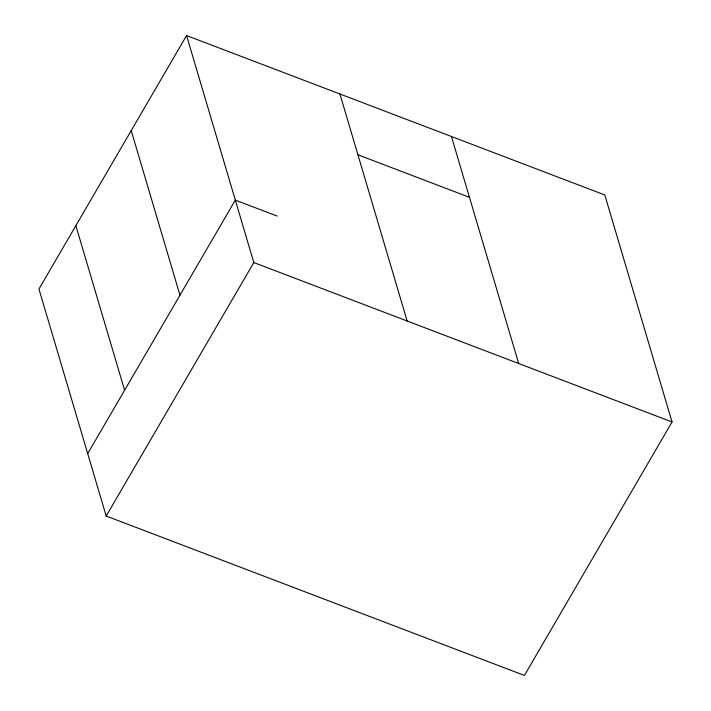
<?xml version="1.0" encoding="UTF-8"?>
<svg xmlns="http://www.w3.org/2000/svg" width="711" height="711" viewBox="0 0 711 711"><rect width="100%" height="100%" fill="white"/><g stroke="black" fill="none" stroke-linecap="round" stroke-linejoin="round"><path stroke-width="1.07" d="M186.575 35.55L38.954 289.03L106.197 516.035L524.425 675.45L672.046 421.97L604.803 194.965L186.575 35.55L253.818 262.555L106.197 516.035M87.702 453.609L235.323 200.129L277.148 216.073M357.935 154.802L469.464 197.32M253.818 262.555L672.046 421.97M451.449 136.512L518.692 363.517M339.929 94.003L407.163 321.008M131.215 130.611L179.963 295.181M75.855 225.663L124.612 390.241"/></g></svg>
